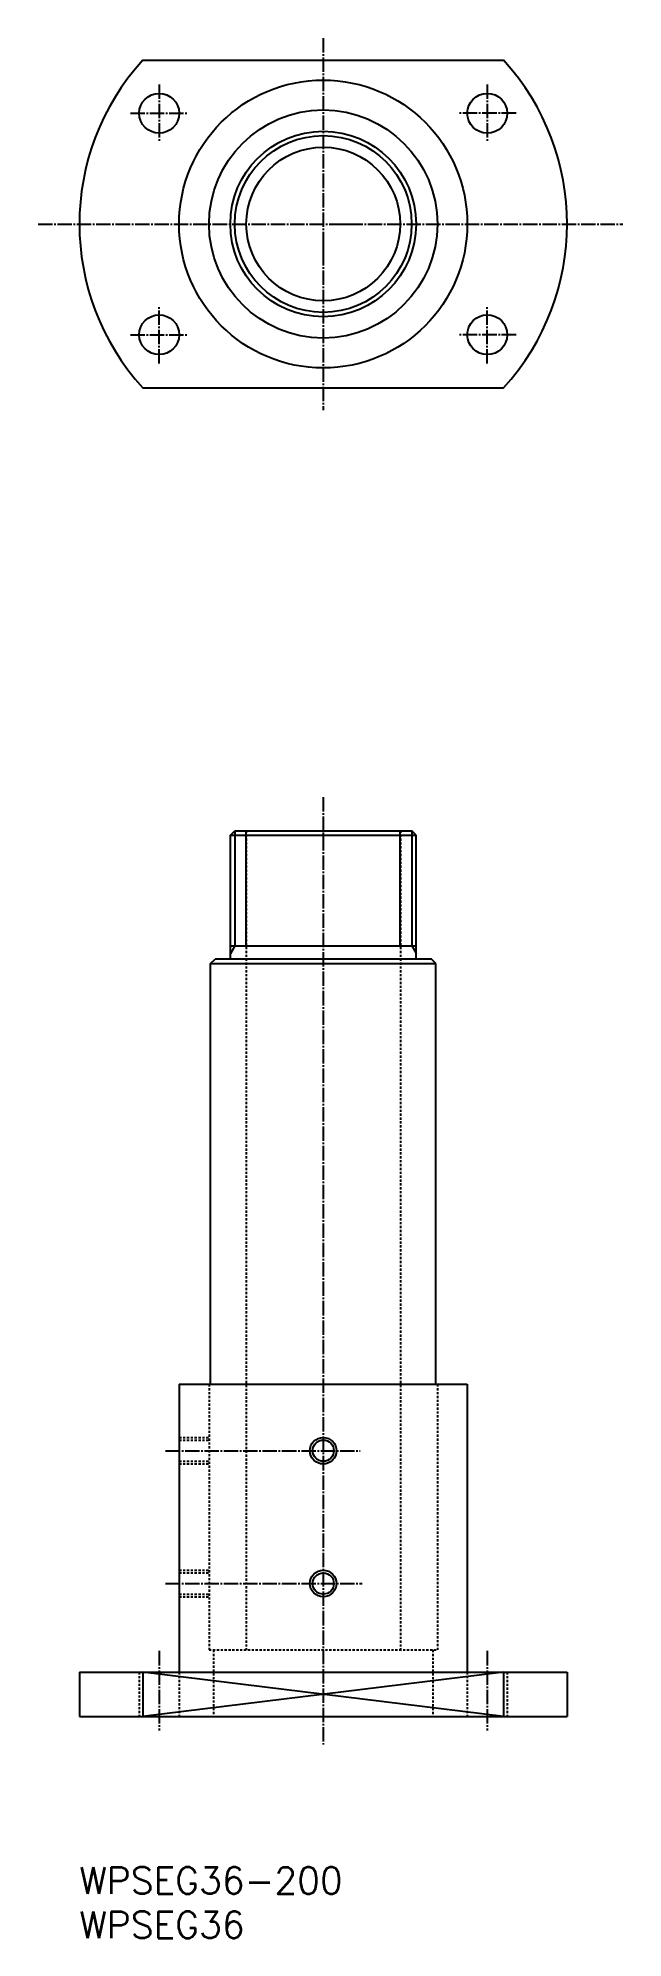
# Model space of a CAD drawing. Extents: x -311 to -179, y -3906 to -3477.
import ezdxf

# ---------------------------------------------------------------- set-up
doc = ezdxf.new("R2010")
doc.units = 0
doc.header["$LTSCALE"] = 0.25
doc.linetypes.add('CENTER', pattern=[17.5, 13, -1.5, 1.5, -1.5])
doc.linetypes.add('DASHED', pattern=[3.5, 2, -1.5])
doc.layers.get('0').update_dxf_attribs({"linetype": 'CONTINUOUS'})
doc.layers.add('CENTER', color=1, linetype='CENTER')
doc.styles.get("Standard").update_dxf_attribs({"font": 'txt', "bigfont": 'BIGFONT'})

msp = doc.modelspace()

# ---------------------------------------------------------------- linework, layer by layer
at = {"color": 7, "linetype": 'CONTINUOUS'}
for p, q in [((-287.37, -3481.64), (-205.98, -3481.64)), ((-287.37, -3555.64), (-205.98, -3555.64)), ((-267.63, -3656.64), (-266.63, -3655.64)), ((-267.63, -3656.64), (-225.72, -3656.64)), ((-267.63, -3684.64), (-267.63, -3656.64)), ((-266.63, -3655.64), (-226.72, -3655.64)), ((-225.72, -3656.64), (-226.72, -3655.64)), ((-225.72, -3684.64), (-225.72, -3656.64)), ((-272.08, -3685.64), (-271.08, -3684.64)), ((-222.28, -3684.64), (-271.08, -3684.64)), ((-267.63, -3681.64), (-225.72, -3681.64)), ((-221.28, -3685.64), (-222.28, -3684.64)), ((-272.08, -3685.64), (-221.28, -3685.64)), ((-272.08, -3780.64), (-272.08, -3685.64)), ((-221.28, -3780.64), (-221.28, -3685.64)), ((-279.18, -3780.64), (-279.18, -3845.64)), ((-279.18, -3780.64), (-214.18, -3780.64)), ((-214.18, -3780.64), (-214.18, -3845.64)), ((-301.68, -3845.64), (-301.68, -3855.64)), ((-301.68, -3845.64), (-191.68, -3845.64)), ((-287.37, -3845.64), (-287.37, -3855.64)), ((-205.98, -3845.64), (-205.98, -3855.64)), ((-191.68, -3845.64), (-191.68, -3855.64)), ((-301.68, -3855.64), (-191.68, -3855.64))]:
    msp.add_line(p, q, dxfattribs=at)
at = {"color": 3}
for p, q in [((-266.63, -3655.64), (-266.63, -3681.64)), ((-264.03, -3681.64), (-264.03, -3655.64)), ((-229.32, -3681.64), (-229.32, -3655.64)), ((-226.72, -3655.64), (-226.72, -3681.64)), ((-266.63, -3681.64), (-267.63, -3683.37)), ((-226.72, -3681.64), (-225.72, -3683.37))]:
    msp.add_line(p, q, dxfattribs=at)
at = {"color": 3, "linetype": 'DASHED'}
for p, q in [((-264.08, -3655.64), (-264.08, -3840.64)), ((-229.28, -3655.64), (-229.28, -3840.64)), ((-272.43, -3780.64), (-272.43, -3840.64)), ((-220.93, -3780.64), (-220.93, -3840.64)), ((-279.18, -3792.64), (-272.43, -3792.64)), ((-279.18, -3793.24), (-272.43, -3793.24)), ((-279.18, -3798.04), (-272.43, -3798.04)), ((-279.18, -3798.64), (-272.43, -3798.64)), ((-279.18, -3822.64), (-272.43, -3822.64)), ((-279.18, -3823.24), (-272.43, -3823.24)), ((-279.18, -3828.04), (-272.43, -3828.04)), ((-279.18, -3828.64), (-272.43, -3828.64)), ((-272.43, -3840.64), (-220.93, -3840.64)), ((-271.43, -3840.64), (-271.43, -3855.64)), ((-221.93, -3840.64), (-221.93, -3855.64)), ((-288.18, -3845.64), (-288.18, -3855.64)), ((-279.18, -3845.64), (-279.18, -3855.64)), ((-214.18, -3845.64), (-214.18, -3855.64)), ((-205.18, -3845.64), (-205.18, -3855.64))]:
    msp.add_line(p, q, dxfattribs=at)
at = {"color": 3, "linetype": 'CONTINUOUS'}
for p, q in [((-205.98, -3845.64), (-287.37, -3855.64)), ((-205.98, -3855.64), (-287.37, -3845.64))]:
    msp.add_line(p, q, dxfattribs=at)
at = {"color": 7, "linetype": 'CONTINUOUS'}
for centre, radius in [((-246.68, -3518.64), 32.5), ((-283.68, -3493.64), 4.5), ((-209.68, -3493.64), 4.5), ((-246.68, -3518.64), 25.75), ((-246.68, -3518.64), 20.95), ((-246.68, -3518.64), 17.35), ((-283.68, -3543.64), 4.5), ((-209.68, -3543.64), 4.5), ((-246.68, -3795.64), 2.4), ((-246.68, -3825.64), 2.4)]:
    msp.add_circle(centre, radius, dxfattribs=at)
at = {"color": 3}
for centre, radius in [((-246.68, -3518.64), 19.95), ((-246.68, -3795.64), 3), ((-246.68, -3825.64), 3)]:
    msp.add_circle(centre, radius, dxfattribs=at)
at = {"color": 7, "linetype": 'CONTINUOUS'}
for start, end in [(137.7221, 222.2779), (317.7221, 42.2779)]:
    msp.add_arc((-246.68, -3518.64), 55, start, end, dxfattribs=at)
at = {"layer": 'CENTER', "color": 1, "linetype": 'CENTER'}
for p, q in [((-246.68, -3476.64), (-246.68, -3560.64)), ((-283.68, -3487.14), (-283.68, -3500.14)), ((-209.68, -3487.14), (-209.68, -3500.14)), ((-290.18, -3493.64), (-277.18, -3493.64)), ((-203.18, -3493.64), (-216.18, -3493.64)), ((-311, -3518.64), (-179.07, -3518.64)), ((-242.68, -3518.64), (-238.68, -3518.64)), ((-246.68, -3522.64), (-246.68, -3526.64)), ((-283.68, -3550.14), (-283.68, -3537.14)), ((-209.68, -3550.14), (-209.68, -3537.14)), ((-290.18, -3543.64), (-277.18, -3543.64)), ((-203.18, -3543.64), (-216.18, -3543.64)), ((-246.68, -3648.08), (-246.68, -3862)), ((-282.23, -3795.64), (-238.33, -3795.64)), ((-282.23, -3825.64), (-237.87, -3825.64)), ((-283.68, -3840.86), (-283.68, -3858.82)), ((-209.68, -3840.86), (-209.68, -3858.82))]:
    msp.add_line(p, q, dxfattribs=at)

# ---------------------------------------------------------------- texts
at = {"color": 7, "linetype": 'CONTINUOUS'}
for s, p in [('WPSEG36-200', (-301.68, -3895.68)), ('WPSEG36', (-301.68, -3905.68))]:
    msp.add_text(s, height=6, dxfattribs=at).set_placement(p)

doc.saveas('drawing.dxf')
